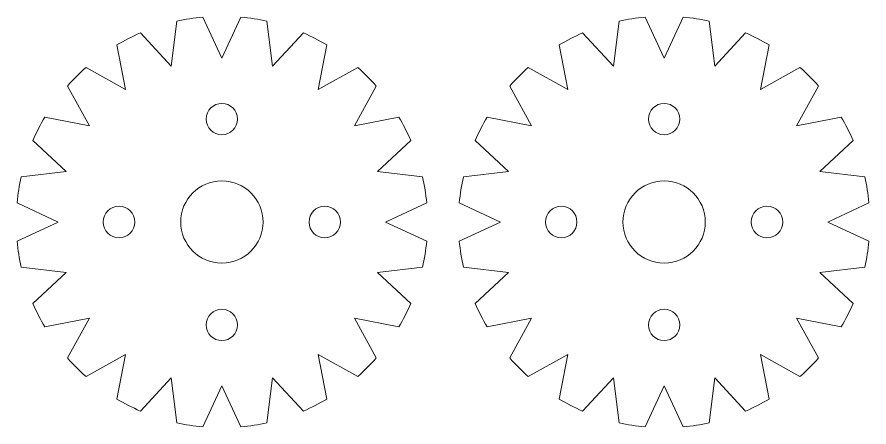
# Model space of a CAD drawing. Header units: centimetres. Extents: x -121 to 177, y -44 to 114.
# Drawn here: x -86.54 to -78.26, y -18.89 to -14.91 of the extents above; entities that cross this region are included whole.
import ezdxf

# ---------------------------------------------------------------- set-up
doc = ezdxf.new("R2010")
doc.units = ezdxf.units.CM
doc.header["$MEASUREMENT"] = 0
doc.layers.add('Layer 1', color=7, linetype='Continuous')

msp = doc.modelspace()

# ---------------------------------------------------------------- linework, layer by layer
at = {"layer": 'Layer 1', "lineweight": 20}
for points, knots in [([(-86.50166, -16.46163), (-86.50166, -16.46163), (-86.06441, -16.40794), (-86.06441, -16.40794), (-86.06441, -16.40794), (-86.06441, -16.40794), (-86.38662, -16.10748), (-86.38662, -16.10748), (-86.38662, -16.10748), (-86.35267, -16.02892), (-86.3138, -15.95299), (-86.27045, -15.88002), (-86.27045, -15.88002), (-86.27045, -15.88002), (-85.83824, -15.96404), (-85.83824, -15.96404), (-85.83824, -15.96404), (-85.83824, -15.96404), (-86.05156, -15.57921), (-86.05156, -15.57921), (-86.05156, -15.57921), (-85.9952, -15.51518), (-85.9348, -15.45481), (-85.87078, -15.39844), (-85.87078, -15.39844), (-85.87078, -15.39844), (-85.48596, -15.61176), (-85.48596, -15.61176), (-85.48596, -15.61176), (-85.48596, -15.61176), (-85.56998, -15.17954), (-85.56998, -15.17954), (-85.56998, -15.17954), (-85.49703, -15.13618), (-85.42107, -15.09735), (-85.34252, -15.06338), (-85.34252, -15.06338), (-85.34252, -15.06338), (-85.04206, -15.38559), (-85.04206, -15.38559), (-85.04206, -15.38559), (-85.04206, -15.38559), (-84.98837, -14.94834), (-84.98837, -14.94834), (-84.98837, -14.94834), (-84.90606, -14.92991), (-84.82182, -14.91664), (-84.73604, -14.90869), (-84.73604, -14.90869), (-84.73604, -14.90869), (-84.55, -15.30765), (-84.55, -15.30765), (-84.55, -15.30765), (-84.55, -15.30765), (-84.36396, -14.90869), (-84.36396, -14.90869), (-84.36396, -14.90869), (-84.27817, -14.91661), (-84.19395, -14.92993), (-84.11163, -14.94834), (-84.11163, -14.94834), (-84.11163, -14.94834), (-84.05794, -15.38559), (-84.05794, -15.38559), (-84.05794, -15.38559), (-84.05794, -15.38559), (-83.75748, -15.06338), (-83.75748, -15.06338), (-83.75748, -15.06338), (-83.67892, -15.09733), (-83.60299, -15.13619), (-83.53002, -15.17954), (-83.53002, -15.17954), (-83.53002, -15.17954), (-83.61404, -15.61176), (-83.61404, -15.61176), (-83.61404, -15.61176), (-83.61404, -15.61176), (-83.22921, -15.39844), (-83.22921, -15.39844), (-83.22921, -15.39844), (-83.16518, -15.4548), (-83.10481, -15.51519), (-83.04844, -15.57921), (-83.04844, -15.57921), (-83.04844, -15.57921), (-83.26176, -15.96404), (-83.26176, -15.96404), (-83.26176, -15.96404), (-83.26176, -15.96404), (-82.82954, -15.88002), (-82.82954, -15.88002), (-82.82954, -15.88002), (-82.78618, -15.95297), (-82.74735, -16.02893), (-82.71338, -16.10748), (-82.71338, -16.10748), (-82.71338, -16.10748), (-83.03559, -16.40794), (-83.03559, -16.40794), (-83.03559, -16.40794), (-83.03559, -16.40794), (-82.59834, -16.46163), (-82.59834, -16.46163), (-82.59834, -16.46163), (-82.57991, -16.54394), (-82.56664, -16.62818), (-82.55869, -16.71396), (-82.55869, -16.71396), (-82.55869, -16.71396), (-82.94703, -16.89505), (-82.94703, -16.89505), (-82.94703, -16.89505), (-82.94703, -16.89505), (-82.95765, -16.9), (-82.95765, -16.9), (-82.95765, -16.9), (-82.95765, -16.9), (-82.55869, -17.08604), (-82.55869, -17.08604), (-82.55869, -17.08604), (-82.56661, -17.17183), (-82.57993, -17.25605), (-82.59834, -17.33837), (-82.59834, -17.33837), (-82.59834, -17.33837), (-83.03559, -17.39206), (-83.03559, -17.39206), (-83.03559, -17.39206), (-83.03559, -17.39206), (-82.71338, -17.69252), (-82.71338, -17.69252), (-82.71338, -17.69252), (-82.74733, -17.77108), (-82.78619, -17.84701), (-82.82954, -17.91998), (-82.82954, -17.91998), (-82.82954, -17.91998), (-83.26176, -17.83596), (-83.26176, -17.83596), (-83.26176, -17.83596), (-83.26176, -17.83596), (-83.04844, -18.22079), (-83.04844, -18.22079), (-83.04844, -18.22079), (-83.1048, -18.28482), (-83.16519, -18.34519), (-83.22921, -18.40156), (-83.22921, -18.40156), (-83.22921, -18.40156), (-83.61404, -18.18824), (-83.61404, -18.18824), (-83.61404, -18.18824), (-83.61404, -18.18824), (-83.53002, -18.62046), (-83.53002, -18.62046), (-83.53002, -18.62046), (-83.60297, -18.66382), (-83.67893, -18.70265), (-83.75748, -18.73662), (-83.75748, -18.73662), (-83.75748, -18.73662), (-84.05794, -18.41441), (-84.05794, -18.41441), (-84.05794, -18.41441), (-84.05794, -18.41441), (-84.11163, -18.85166), (-84.11163, -18.85166), (-84.11163, -18.85166), (-84.19394, -18.87009), (-84.27818, -18.88336), (-84.36396, -18.89131), (-84.36396, -18.89131), (-84.36396, -18.89131), (-84.55, -18.49235), (-84.55, -18.49235), (-84.55, -18.49235), (-84.55, -18.49235), (-84.73604, -18.89131), (-84.73604, -18.89131), (-84.73604, -18.89131), (-84.82184, -18.88339), (-84.90607, -18.87008), (-84.98838, -18.85166), (-84.98838, -18.85166), (-84.98838, -18.85166), (-85.04206, -18.41442), (-85.04206, -18.41442), (-85.04206, -18.41442), (-85.04206, -18.41442), (-85.34251, -18.73662), (-85.34251, -18.73662), (-85.34251, -18.73662), (-85.42107, -18.70267), (-85.49702, -18.66381), (-85.56998, -18.62046), (-85.56998, -18.62046), (-85.56998, -18.62046), (-85.48596, -18.18824), (-85.48596, -18.18824), (-85.48596, -18.18824), (-85.48596, -18.18824), (-85.87078, -18.40156), (-85.87078, -18.40156), (-85.87078, -18.40156), (-85.93481, -18.3452), (-85.99519, -18.28481), (-86.05156, -18.22079), (-86.05156, -18.22079), (-86.05156, -18.22079), (-85.83824, -17.83596), (-85.83824, -17.83596), (-85.83824, -17.83596), (-85.83824, -17.83596), (-86.27046, -17.91998), (-86.27046, -17.91998), (-86.27046, -17.91998), (-86.31382, -17.84703), (-86.35265, -17.77107), (-86.38662, -17.69252), (-86.38662, -17.69252), (-86.38662, -17.69252), (-86.06441, -17.39206), (-86.06441, -17.39206), (-86.06441, -17.39206), (-86.06441, -17.39206), (-86.50166, -17.33837), (-86.50166, -17.33837), (-86.50166, -17.33837), (-86.52009, -17.25606), (-86.53336, -17.17182), (-86.54131, -17.08604), (-86.54131, -17.08604), (-86.54131, -17.08604), (-86.14235, -16.9), (-86.14235, -16.9), (-86.14235, -16.9), (-86.14235, -16.9), (-86.54131, -16.71396), (-86.54131, -16.71396), (-86.54131, -16.71396), (-86.53336, -16.62818), (-86.52008, -16.54395), (-86.50166, -16.46163)], [0, 0, 0, 0, 0.0163934, 0.0163934, 0.0163934, 0.0163934, 0.0327869, 0.0327869, 0.0327869, 0.0327869, 0.0491803, 0.0491803, 0.0491803, 0.0491803, 0.0655738, 0.0655738, 0.0655738, 0.0655738, 0.0819672, 0.0819672, 0.0819672, 0.0819672, 0.0983607, 0.0983607, 0.0983607, 0.0983607, 0.1147541, 0.1147541, 0.1147541, 0.1147541, 0.1311475, 0.1311475, 0.1311475, 0.1311475, 0.147541, 0.147541, 0.147541, 0.147541, 0.1639344, 0.1639344, 0.1639344, 0.1639344, 0.1803279, 0.1803279, 0.1803279, 0.1803279, 0.1967213, 0.1967213, 0.1967213, 0.1967213, 0.2131148, 0.2131148, 0.2131148, 0.2131148, 0.2295082, 0.2295082, 0.2295082, 0.2295082, 0.2459016, 0.2459016, 0.2459016, 0.2459016, 0.2622951, 0.2622951, 0.2622951, 0.2622951, 0.2786885, 0.2786885, 0.2786885, 0.2786885, 0.295082, 0.295082, 0.295082, 0.295082, 0.3114754, 0.3114754, 0.3114754, 0.3114754, 0.3278689, 0.3278689, 0.3278689, 0.3278689, 0.3442623, 0.3442623, 0.3442623, 0.3442623, 0.3606557, 0.3606557, 0.3606557, 0.3606557, 0.3770492, 0.3770492, 0.3770492, 0.3770492, 0.3934426, 0.3934426, 0.3934426, 0.3934426, 0.4098361, 0.4098361, 0.4098361, 0.4098361, 0.4262295, 0.4262295, 0.4262295, 0.4262295, 0.442623, 0.442623, 0.442623, 0.442623, 0.4590164, 0.4590164, 0.4590164, 0.4590164, 0.4754098, 0.4754098, 0.4754098, 0.4754098, 0.4918033, 0.4918033, 0.4918033, 0.4918033, 0.5081967, 0.5081967, 0.5081967, 0.5081967, 0.5245902, 0.5245902, 0.5245902, 0.5245902, 0.5409836, 0.5409836, 0.5409836, 0.5409836, 0.557377, 0.557377, 0.557377, 0.557377, 0.5737705, 0.5737705, 0.5737705, 0.5737705, 0.5901639, 0.5901639, 0.5901639, 0.5901639, 0.6065574, 0.6065574, 0.6065574, 0.6065574, 0.6229508, 0.6229508, 0.6229508, 0.6229508, 0.6393443, 0.6393443, 0.6393443, 0.6393443, 0.6557377, 0.6557377, 0.6557377, 0.6557377, 0.6721311, 0.6721311, 0.6721311, 0.6721311, 0.6885246, 0.6885246, 0.6885246, 0.6885246, 0.704918, 0.704918, 0.704918, 0.704918, 0.7213115, 0.7213115, 0.7213115, 0.7213115, 0.7377049, 0.7377049, 0.7377049, 0.7377049, 0.7540984, 0.7540984, 0.7540984, 0.7540984, 0.7704918, 0.7704918, 0.7704918, 0.7704918, 0.7868852, 0.7868852, 0.7868852, 0.7868852, 0.8032787, 0.8032787, 0.8032787, 0.8032787, 0.8196721, 0.8196721, 0.8196721, 0.8196721, 0.8360656, 0.8360656, 0.8360656, 0.8360656, 0.852459, 0.852459, 0.852459, 0.852459, 0.8688525, 0.8688525, 0.8688525, 0.8688525, 0.8852459, 0.8852459, 0.8852459, 0.8852459, 0.9016393, 0.9016393, 0.9016393, 0.9016393, 0.9180328, 0.9180328, 0.9180328, 0.9180328, 0.9344262, 0.9344262, 0.9344262, 0.9344262, 0.9508197, 0.9508197, 0.9508197, 0.9508197, 0.9672131, 0.9672131, 0.9672131, 0.9672131, 0.9836066, 0.9836066, 0.9836066, 0.9836066, 1, 1, 1, 1]), ([(-84.36397, -14.90869), (-84.36397, -14.90869), (-84.36396, -14.90869), (-84.36396, -14.90869), (-84.36396, -14.90869), (-84.36396, -14.90869), (-84.55, -15.30765), (-84.55, -15.30765), (-84.55, -15.30765), (-84.55, -15.30765), (-84.36397, -14.90869), (-84.36397, -14.90869)], [0, 0, 0, 0, 0.3333333, 0.3333333, 0.3333333, 0.3333333, 0.6666667, 0.6666667, 0.6666667, 0.6666667, 1, 1, 1, 1]), ([(-82.20166, -16.46163), (-82.20166, -16.46163), (-81.76441, -16.40794), (-81.76441, -16.40794), (-81.76441, -16.40794), (-81.76441, -16.40794), (-82.08662, -16.10748), (-82.08662, -16.10748), (-82.08662, -16.10748), (-82.05267, -16.02892), (-82.0138, -15.95299), (-81.97045, -15.88002), (-81.97045, -15.88002), (-81.97045, -15.88002), (-81.53824, -15.96404), (-81.53824, -15.96404), (-81.53824, -15.96404), (-81.53824, -15.96404), (-81.75156, -15.57921), (-81.75156, -15.57921), (-81.75156, -15.57921), (-81.6952, -15.51518), (-81.6348, -15.45481), (-81.57078, -15.39844), (-81.57078, -15.39844), (-81.57078, -15.39844), (-81.18596, -15.61176), (-81.18596, -15.61176), (-81.18596, -15.61176), (-81.18596, -15.61176), (-81.26998, -15.17954), (-81.26998, -15.17954), (-81.26998, -15.17954), (-81.19703, -15.13618), (-81.12107, -15.09735), (-81.04252, -15.06338), (-81.04252, -15.06338), (-81.04252, -15.06338), (-80.74206, -15.38559), (-80.74206, -15.38559), (-80.74206, -15.38559), (-80.74206, -15.38559), (-80.68837, -14.94834), (-80.68837, -14.94834), (-80.68837, -14.94834), (-80.60606, -14.92991), (-80.52182, -14.91664), (-80.43604, -14.90869), (-80.43604, -14.90869), (-80.43604, -14.90869), (-80.25, -15.30765), (-80.25, -15.30765), (-80.25, -15.30765), (-80.25, -15.30765), (-80.06396, -14.90869), (-80.06396, -14.90869), (-80.06396, -14.90869), (-79.97817, -14.91661), (-79.89395, -14.92993), (-79.81163, -14.94834), (-79.81163, -14.94834), (-79.81163, -14.94834), (-79.75794, -15.38559), (-79.75794, -15.38559), (-79.75794, -15.38559), (-79.75794, -15.38559), (-79.45748, -15.06338), (-79.45748, -15.06338), (-79.45748, -15.06338), (-79.37892, -15.09733), (-79.30299, -15.13619), (-79.23002, -15.17954), (-79.23002, -15.17954), (-79.23002, -15.17954), (-79.31404, -15.61176), (-79.31404, -15.61176), (-79.31404, -15.61176), (-79.31404, -15.61176), (-78.92921, -15.39844), (-78.92921, -15.39844), (-78.92921, -15.39844), (-78.86518, -15.4548), (-78.80481, -15.51519), (-78.74844, -15.57921), (-78.74844, -15.57921), (-78.74844, -15.57921), (-78.96176, -15.96404), (-78.96176, -15.96404), (-78.96176, -15.96404), (-78.96176, -15.96404), (-78.52954, -15.88002), (-78.52954, -15.88002), (-78.52954, -15.88002), (-78.48618, -15.95297), (-78.44735, -16.02893), (-78.41338, -16.10748), (-78.41338, -16.10748), (-78.41338, -16.10748), (-78.73559, -16.40794), (-78.73559, -16.40794), (-78.73559, -16.40794), (-78.73559, -16.40794), (-78.29834, -16.46163), (-78.29834, -16.46163), (-78.29834, -16.46163), (-78.27991, -16.54394), (-78.26664, -16.62818), (-78.25869, -16.71396), (-78.25869, -16.71396), (-78.25869, -16.71396), (-78.64703, -16.89505), (-78.64703, -16.89505), (-78.64703, -16.89505), (-78.64703, -16.89505), (-78.65765, -16.9), (-78.65765, -16.9), (-78.65765, -16.9), (-78.65765, -16.9), (-78.25869, -17.08604), (-78.25869, -17.08604), (-78.25869, -17.08604), (-78.26661, -17.17183), (-78.27993, -17.25605), (-78.29834, -17.33837), (-78.29834, -17.33837), (-78.29834, -17.33837), (-78.73559, -17.39206), (-78.73559, -17.39206), (-78.73559, -17.39206), (-78.73559, -17.39206), (-78.41338, -17.69252), (-78.41338, -17.69252), (-78.41338, -17.69252), (-78.44733, -17.77108), (-78.48619, -17.84701), (-78.52954, -17.91998), (-78.52954, -17.91998), (-78.52954, -17.91998), (-78.96176, -17.83596), (-78.96176, -17.83596), (-78.96176, -17.83596), (-78.96176, -17.83596), (-78.74844, -18.22079), (-78.74844, -18.22079), (-78.74844, -18.22079), (-78.8048, -18.28482), (-78.86519, -18.34519), (-78.92921, -18.40156), (-78.92921, -18.40156), (-78.92921, -18.40156), (-79.31404, -18.18824), (-79.31404, -18.18824), (-79.31404, -18.18824), (-79.31404, -18.18824), (-79.23002, -18.62046), (-79.23002, -18.62046), (-79.23002, -18.62046), (-79.30297, -18.66382), (-79.37893, -18.70265), (-79.45748, -18.73662), (-79.45748, -18.73662), (-79.45748, -18.73662), (-79.75794, -18.41441), (-79.75794, -18.41441), (-79.75794, -18.41441), (-79.75794, -18.41441), (-79.81163, -18.85166), (-79.81163, -18.85166), (-79.81163, -18.85166), (-79.89394, -18.87009), (-79.97818, -18.88336), (-80.06396, -18.89131), (-80.06396, -18.89131), (-80.06396, -18.89131), (-80.25, -18.49235), (-80.25, -18.49235), (-80.25, -18.49235), (-80.25, -18.49235), (-80.43604, -18.89131), (-80.43604, -18.89131), (-80.43604, -18.89131), (-80.52184, -18.88339), (-80.60607, -18.87008), (-80.68838, -18.85166), (-80.68838, -18.85166), (-80.68838, -18.85166), (-80.74206, -18.41442), (-80.74206, -18.41442), (-80.74206, -18.41442), (-80.74206, -18.41442), (-81.04251, -18.73662), (-81.04251, -18.73662), (-81.04251, -18.73662), (-81.12107, -18.70267), (-81.19702, -18.66381), (-81.26998, -18.62046), (-81.26998, -18.62046), (-81.26998, -18.62046), (-81.18596, -18.18824), (-81.18596, -18.18824), (-81.18596, -18.18824), (-81.18596, -18.18824), (-81.57078, -18.40156), (-81.57078, -18.40156), (-81.57078, -18.40156), (-81.63481, -18.3452), (-81.69519, -18.28481), (-81.75156, -18.22079), (-81.75156, -18.22079), (-81.75156, -18.22079), (-81.53824, -17.83596), (-81.53824, -17.83596), (-81.53824, -17.83596), (-81.53824, -17.83596), (-81.97046, -17.91998), (-81.97046, -17.91998), (-81.97046, -17.91998), (-82.01382, -17.84703), (-82.05265, -17.77107), (-82.08662, -17.69252), (-82.08662, -17.69252), (-82.08662, -17.69252), (-81.76441, -17.39206), (-81.76441, -17.39206), (-81.76441, -17.39206), (-81.76441, -17.39206), (-82.20166, -17.33837), (-82.20166, -17.33837), (-82.20166, -17.33837), (-82.22009, -17.25606), (-82.23336, -17.17182), (-82.24131, -17.08604), (-82.24131, -17.08604), (-82.24131, -17.08604), (-81.84235, -16.9), (-81.84235, -16.9), (-81.84235, -16.9), (-81.84235, -16.9), (-82.24131, -16.71396), (-82.24131, -16.71396), (-82.24131, -16.71396), (-82.23336, -16.62818), (-82.22008, -16.54395), (-82.20166, -16.46163)], [0, 0, 0, 0, 0.0163934, 0.0163934, 0.0163934, 0.0163934, 0.0327869, 0.0327869, 0.0327869, 0.0327869, 0.0491803, 0.0491803, 0.0491803, 0.0491803, 0.0655738, 0.0655738, 0.0655738, 0.0655738, 0.0819672, 0.0819672, 0.0819672, 0.0819672, 0.0983607, 0.0983607, 0.0983607, 0.0983607, 0.1147541, 0.1147541, 0.1147541, 0.1147541, 0.1311475, 0.1311475, 0.1311475, 0.1311475, 0.147541, 0.147541, 0.147541, 0.147541, 0.1639344, 0.1639344, 0.1639344, 0.1639344, 0.1803279, 0.1803279, 0.1803279, 0.1803279, 0.1967213, 0.1967213, 0.1967213, 0.1967213, 0.2131148, 0.2131148, 0.2131148, 0.2131148, 0.2295082, 0.2295082, 0.2295082, 0.2295082, 0.2459016, 0.2459016, 0.2459016, 0.2459016, 0.2622951, 0.2622951, 0.2622951, 0.2622951, 0.2786885, 0.2786885, 0.2786885, 0.2786885, 0.295082, 0.295082, 0.295082, 0.295082, 0.3114754, 0.3114754, 0.3114754, 0.3114754, 0.3278689, 0.3278689, 0.3278689, 0.3278689, 0.3442623, 0.3442623, 0.3442623, 0.3442623, 0.3606557, 0.3606557, 0.3606557, 0.3606557, 0.3770492, 0.3770492, 0.3770492, 0.3770492, 0.3934426, 0.3934426, 0.3934426, 0.3934426, 0.4098361, 0.4098361, 0.4098361, 0.4098361, 0.4262295, 0.4262295, 0.4262295, 0.4262295, 0.442623, 0.442623, 0.442623, 0.442623, 0.4590164, 0.4590164, 0.4590164, 0.4590164, 0.4754098, 0.4754098, 0.4754098, 0.4754098, 0.4918033, 0.4918033, 0.4918033, 0.4918033, 0.5081967, 0.5081967, 0.5081967, 0.5081967, 0.5245902, 0.5245902, 0.5245902, 0.5245902, 0.5409836, 0.5409836, 0.5409836, 0.5409836, 0.557377, 0.557377, 0.557377, 0.557377, 0.5737705, 0.5737705, 0.5737705, 0.5737705, 0.5901639, 0.5901639, 0.5901639, 0.5901639, 0.6065574, 0.6065574, 0.6065574, 0.6065574, 0.6229508, 0.6229508, 0.6229508, 0.6229508, 0.6393443, 0.6393443, 0.6393443, 0.6393443, 0.6557377, 0.6557377, 0.6557377, 0.6557377, 0.6721311, 0.6721311, 0.6721311, 0.6721311, 0.6885246, 0.6885246, 0.6885246, 0.6885246, 0.704918, 0.704918, 0.704918, 0.704918, 0.7213115, 0.7213115, 0.7213115, 0.7213115, 0.7377049, 0.7377049, 0.7377049, 0.7377049, 0.7540984, 0.7540984, 0.7540984, 0.7540984, 0.7704918, 0.7704918, 0.7704918, 0.7704918, 0.7868852, 0.7868852, 0.7868852, 0.7868852, 0.8032787, 0.8032787, 0.8032787, 0.8032787, 0.8196721, 0.8196721, 0.8196721, 0.8196721, 0.8360656, 0.8360656, 0.8360656, 0.8360656, 0.852459, 0.852459, 0.852459, 0.852459, 0.8688525, 0.8688525, 0.8688525, 0.8688525, 0.8852459, 0.8852459, 0.8852459, 0.8852459, 0.9016393, 0.9016393, 0.9016393, 0.9016393, 0.9180328, 0.9180328, 0.9180328, 0.9180328, 0.9344262, 0.9344262, 0.9344262, 0.9344262, 0.9508197, 0.9508197, 0.9508197, 0.9508197, 0.9672131, 0.9672131, 0.9672131, 0.9672131, 0.9836066, 0.9836066, 0.9836066, 0.9836066, 1, 1, 1, 1]), ([(-80.06397, -14.90869), (-80.06397, -14.90869), (-80.06396, -14.90869), (-80.06396, -14.90869), (-80.06396, -14.90869), (-80.06396, -14.90869), (-80.25, -15.30765), (-80.25, -15.30765), (-80.25, -15.30765), (-80.25, -15.30765), (-80.06397, -14.90869), (-80.06397, -14.90869)], [0, 0, 0, 0, 0.3333333, 0.3333333, 0.3333333, 0.3333333, 0.6666667, 0.6666667, 0.6666667, 0.6666667, 1, 1, 1, 1]), ([(-84.7025, -15.9), (-84.7025, -15.81579), (-84.63421, -15.7475), (-84.55, -15.7475), (-84.55, -15.7475), (-84.46579, -15.7475), (-84.3975, -15.81579), (-84.3975, -15.9), (-84.3975, -15.9), (-84.3975, -15.98421), (-84.46579, -16.0525), (-84.55, -16.0525), (-84.55, -16.0525), (-84.63421, -16.0525), (-84.7025, -15.98421), (-84.7025, -15.9)], [0, 0, 0, 0, 0.25, 0.25, 0.25, 0.25, 0.5, 0.5, 0.5, 0.5, 0.75, 0.75, 0.75, 0.75, 1, 1, 1, 1]), ([(-80.4025, -15.9), (-80.4025, -15.81579), (-80.33421, -15.7475), (-80.25, -15.7475), (-80.25, -15.7475), (-80.16579, -15.7475), (-80.0975, -15.81579), (-80.0975, -15.9), (-80.0975, -15.9), (-80.0975, -15.98421), (-80.16579, -16.0525), (-80.25, -16.0525), (-80.25, -16.0525), (-80.33421, -16.0525), (-80.4025, -15.98421), (-80.4025, -15.9)], [0, 0, 0, 0, 0.25, 0.25, 0.25, 0.25, 0.5, 0.5, 0.5, 0.5, 0.75, 0.75, 0.75, 0.75, 1, 1, 1, 1]), ([(-84.95, -16.9), (-84.95, -16.67913), (-84.77087, -16.5), (-84.55, -16.5), (-84.55, -16.5), (-84.32913, -16.5), (-84.15, -16.67913), (-84.15, -16.9), (-84.15, -16.9), (-84.15, -17.12087), (-84.32913, -17.3), (-84.55, -17.3), (-84.55, -17.3), (-84.77087, -17.3), (-84.95, -17.12087), (-84.95, -16.9)], [0, 0, 0, 0, 0.25, 0.25, 0.25, 0.25, 0.5, 0.5, 0.5, 0.5, 0.75, 0.75, 0.75, 0.75, 1, 1, 1, 1]), ([(-80.65, -16.9), (-80.65, -16.67913), (-80.47087, -16.5), (-80.25, -16.5), (-80.25, -16.5), (-80.02913, -16.5), (-79.85, -16.67913), (-79.85, -16.9), (-79.85, -16.9), (-79.85, -17.12087), (-80.02913, -17.3), (-80.25, -17.3), (-80.25, -17.3), (-80.47087, -17.3), (-80.65, -17.12087), (-80.65, -16.9)], [0, 0, 0, 0, 0.25, 0.25, 0.25, 0.25, 0.5, 0.5, 0.5, 0.5, 0.75, 0.75, 0.75, 0.75, 1, 1, 1, 1]), ([(-85.7025, -16.9), (-85.7025, -16.81579), (-85.63421, -16.7475), (-85.55, -16.7475), (-85.55, -16.7475), (-85.46579, -16.7475), (-85.3975, -16.81579), (-85.3975, -16.9), (-85.3975, -16.9), (-85.3975, -16.98421), (-85.46579, -17.0525), (-85.55, -17.0525), (-85.55, -17.0525), (-85.63421, -17.0525), (-85.7025, -16.98421), (-85.7025, -16.9)], [0, 0, 0, 0, 0.25, 0.25, 0.25, 0.25, 0.5, 0.5, 0.5, 0.5, 0.75, 0.75, 0.75, 0.75, 1, 1, 1, 1]), ([(-83.7025, -16.9), (-83.7025, -16.81579), (-83.63421, -16.7475), (-83.55, -16.7475), (-83.55, -16.7475), (-83.46579, -16.7475), (-83.3975, -16.81579), (-83.3975, -16.9), (-83.3975, -16.9), (-83.3975, -16.98421), (-83.46579, -17.0525), (-83.55, -17.0525), (-83.55, -17.0525), (-83.63421, -17.0525), (-83.7025, -16.98421), (-83.7025, -16.9)], [0, 0, 0, 0, 0.25, 0.25, 0.25, 0.25, 0.5, 0.5, 0.5, 0.5, 0.75, 0.75, 0.75, 0.75, 1, 1, 1, 1]), ([(-81.4025, -16.9), (-81.4025, -16.81579), (-81.33421, -16.7475), (-81.25, -16.7475), (-81.25, -16.7475), (-81.16579, -16.7475), (-81.0975, -16.81579), (-81.0975, -16.9), (-81.0975, -16.9), (-81.0975, -16.98421), (-81.16579, -17.0525), (-81.25, -17.0525), (-81.25, -17.0525), (-81.33421, -17.0525), (-81.4025, -16.98421), (-81.4025, -16.9)], [0, 0, 0, 0, 0.25, 0.25, 0.25, 0.25, 0.5, 0.5, 0.5, 0.5, 0.75, 0.75, 0.75, 0.75, 1, 1, 1, 1]), ([(-79.4025, -16.9), (-79.4025, -16.81579), (-79.33421, -16.7475), (-79.25, -16.7475), (-79.25, -16.7475), (-79.16579, -16.7475), (-79.0975, -16.81579), (-79.0975, -16.9), (-79.0975, -16.9), (-79.0975, -16.98421), (-79.16579, -17.0525), (-79.25, -17.0525), (-79.25, -17.0525), (-79.33421, -17.0525), (-79.4025, -16.98421), (-79.4025, -16.9)], [0, 0, 0, 0, 0.25, 0.25, 0.25, 0.25, 0.5, 0.5, 0.5, 0.5, 0.75, 0.75, 0.75, 0.75, 1, 1, 1, 1]), ([(-82.55869, -17.08604), (-82.55869, -17.08604), (-82.95765, -16.9), (-82.95765, -16.9), (-82.95765, -16.9), (-82.95765, -16.9), (-82.55869, -17.08604), (-82.55869, -17.08604), (-82.55869, -17.08604), (-82.55869, -17.08604), (-82.55869, -17.08603), (-82.55869, -17.08603), (-82.55869, -17.08603), (-82.55869, -17.08603), (-82.95765, -16.9), (-82.95765, -16.9), (-82.95765, -16.9), (-82.95765, -16.9), (-82.55869, -17.08604), (-82.55869, -17.08604)], [0, 0, 0, 0, 0.2, 0.2, 0.2, 0.2, 0.4, 0.4, 0.4, 0.4, 0.6, 0.6, 0.6, 0.6, 0.8, 0.8, 0.8, 0.8, 1, 1, 1, 1]), ([(-78.25869, -17.08604), (-78.25869, -17.08604), (-78.65765, -16.9), (-78.65765, -16.9), (-78.65765, -16.9), (-78.65765, -16.9), (-78.25869, -17.08604), (-78.25869, -17.08604), (-78.25869, -17.08604), (-78.25869, -17.08604), (-78.25869, -17.08603), (-78.25869, -17.08603), (-78.25869, -17.08603), (-78.25869, -17.08603), (-78.65765, -16.9), (-78.65765, -16.9), (-78.65765, -16.9), (-78.65765, -16.9), (-78.25869, -17.08604), (-78.25869, -17.08604)], [0, 0, 0, 0, 0.2, 0.2, 0.2, 0.2, 0.4, 0.4, 0.4, 0.4, 0.6, 0.6, 0.6, 0.6, 0.8, 0.8, 0.8, 0.8, 1, 1, 1, 1]), ([(-84.7025, -17.9), (-84.7025, -17.81579), (-84.63421, -17.7475), (-84.55, -17.7475), (-84.55, -17.7475), (-84.46579, -17.7475), (-84.3975, -17.81579), (-84.3975, -17.9), (-84.3975, -17.9), (-84.3975, -17.98421), (-84.46579, -18.0525), (-84.55, -18.0525), (-84.55, -18.0525), (-84.63421, -18.0525), (-84.7025, -17.98421), (-84.7025, -17.9)], [0, 0, 0, 0, 0.25, 0.25, 0.25, 0.25, 0.5, 0.5, 0.5, 0.5, 0.75, 0.75, 0.75, 0.75, 1, 1, 1, 1]), ([(-80.4025, -17.9), (-80.4025, -17.81579), (-80.33421, -17.7475), (-80.25, -17.7475), (-80.25, -17.7475), (-80.16579, -17.7475), (-80.0975, -17.81579), (-80.0975, -17.9), (-80.0975, -17.9), (-80.0975, -17.98421), (-80.16579, -18.0525), (-80.25, -18.0525), (-80.25, -18.0525), (-80.33421, -18.0525), (-80.4025, -17.98421), (-80.4025, -17.9)], [0, 0, 0, 0, 0.25, 0.25, 0.25, 0.25, 0.5, 0.5, 0.5, 0.5, 0.75, 0.75, 0.75, 0.75, 1, 1, 1, 1]), ([(-84.73604, -18.89131), (-84.73604, -18.89131), (-84.55, -18.49235), (-84.55, -18.49235), (-84.55, -18.49235), (-84.55, -18.49235), (-84.73604, -18.89131), (-84.73604, -18.89131), (-84.73604, -18.89131), (-84.73604, -18.89131), (-84.73603, -18.89131), (-84.73603, -18.89131), (-84.73603, -18.89131), (-84.73603, -18.89131), (-84.55, -18.49235), (-84.55, -18.49235), (-84.55, -18.49235), (-84.55, -18.49235), (-84.73604, -18.89131), (-84.73604, -18.89131)], [0, 0, 0, 0, 0.2, 0.2, 0.2, 0.2, 0.4, 0.4, 0.4, 0.4, 0.6, 0.6, 0.6, 0.6, 0.8, 0.8, 0.8, 0.8, 1, 1, 1, 1]), ([(-80.43604, -18.89131), (-80.43604, -18.89131), (-80.25, -18.49235), (-80.25, -18.49235), (-80.25, -18.49235), (-80.25, -18.49235), (-80.43604, -18.89131), (-80.43604, -18.89131), (-80.43604, -18.89131), (-80.43604, -18.89131), (-80.43603, -18.89131), (-80.43603, -18.89131), (-80.43603, -18.89131), (-80.43603, -18.89131), (-80.25, -18.49235), (-80.25, -18.49235), (-80.25, -18.49235), (-80.25, -18.49235), (-80.43604, -18.89131), (-80.43604, -18.89131)], [0, 0, 0, 0, 0.2, 0.2, 0.2, 0.2, 0.4, 0.4, 0.4, 0.4, 0.6, 0.6, 0.6, 0.6, 0.8, 0.8, 0.8, 0.8, 1, 1, 1, 1])]:
    msp.add_open_spline(points, degree=3, knots=knots, dxfattribs=at)

doc.saveas('drawing.dxf')
